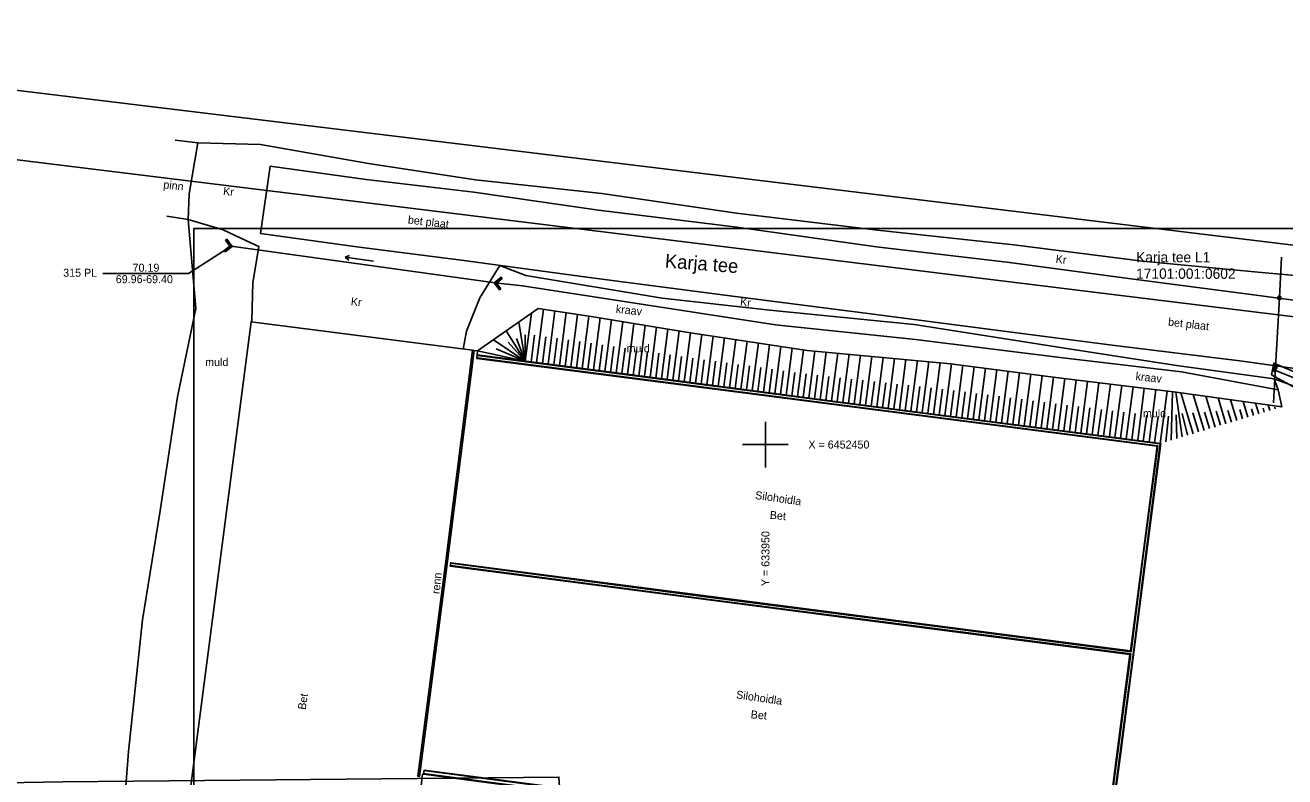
# Model space of a CAD drawing. Extents: x 633784 to 635283, y 6452161 to 6453247.
# Drawn here: x 633885.3 to 633995.4, y 6452421 to 6452486.7 of the extents above; entities that cross this region are included whole.
import ezdxf

# ---------------------------------------------------------------- set-up
doc = ezdxf.new("R2010")
doc.units = 0
for name, color, linetype in [('AED', 7, 'Continuous'), ('HALJASTUS', 7, 'Continuous'), ('MOOTKOOD', 7, 'Continuous'), ('MOOTKORG-EH2000', 7, 'Continuous'), ('MOOTMPUNKT', 7, 'Continuous'), ('MOOTNR', 7, 'Continuous'), ('MOOTPIIR', 7, 'Continuous'), ('MPKAABEL', 7, 'Continuous'), ('PIIR', 7, 'Continuous'), ('RAJATIS', 7, 'Continuous'), ('RELJEEF', 7, 'Continuous'), ('TEE', 7, 'Continuous'), ('TRUUP', 7, 'Continuous'), ('VEEKOGU', 7, 'Continuous'), ('VORK', 7, 'Continuous'), ('VORMISTUS', 7, 'Continuous')]:
    doc.layers.add(name, color=color, linetype=linetype)

msp = doc.modelspace()

# ---------------------------------------------------------------- linework, layer by layer
at = {"layer": 'AED'}
for p, q in [((633995.15, 6452466.38), (633994.95, 6452462.83)), ((633994.95, 6452462.83), (633994.61, 6452456.78)), ((633994.82, 6452462.72), (633994.84, 6452462.96)), ((633994.82, 6452462.72), (633995.07, 6452462.7)), ((633994.84, 6452462.96), (633995.09, 6452462.95)), ((633995.07, 6452462.7), (633995.09, 6452462.95)), ((633994.61, 6452456.78), (633994.44, 6452453.65)), ((633994.48, 6452456.66), (633994.49, 6452456.91)), ((633994.48, 6452456.66), (633994.73, 6452456.65)), ((633994.49, 6452456.91), (633994.74, 6452456.9)), ((633994.73, 6452456.65), (633994.74, 6452456.9))]:
    msp.add_line(p, q, dxfattribs=at)
at = {"layer": 'HALJASTUS'}
msp.add_lwpolyline([(633899.52, 6452469.67), (633900.17, 6452461.88), (633898.57, 6452454.16), (633897.03, 6452444.02), (633895.51, 6452434.69), (633894.28, 6452423.16), (633893.35, 6452411.02), (633891.58, 6452401.57), (633890.5, 6452396.24), (633888.81, 6452389.4), (633885.76, 6452385.98)], dxfattribs=at)
at = {"layer": 'MOOTMPUNKT'}
for centre in [(633994.95, 6452462.83), (633994.54, 6452456.5), (633994.61, 6452456.78)]:
    msp.add_circle(centre, 0.1, dxfattribs=at)
at = {"layer": 'MOOTPIIR'}
msp.add_lwpolyline([(633998.38, 6452453.86), (633994.25, 6452456.1), (633994.47, 6452457.12), (633997.7, 6452455.75)], dxfattribs=at)
at = {"layer": 'MPKAABEL'}
msp.add_lwpolyline([(633994.6, 6452456.48), (633996.61, 6452455.69)], dxfattribs=at)
msp.add_lwpolyline([(633994.6, 6452456.48), (633996.61, 6452455.69)], dxfattribs=at)
at = {"layer": 'PIIR'}
for points in [[(633811.07, 6452489.91), (633807.91, 6452485.09), (633823.6, 6452482.37), (634003.4, 6452460.28), (634003.63, 6452466.53)], [(633996.52, 6452334.99), (634003.4, 6452460.28), (633823.6, 6452482.37), (633807.91, 6452485.09), (633784.94, 6452450.12), (633784, 6452418.56), (633787.19, 6452418.75), (633888.54, 6452420.51), (633931.94, 6452420.93), (633935.03, 6452376.26), (633962.66, 6452376.31), (633959.15, 6452338.55)]]:
    msp.add_lwpolyline(points, close=True, dxfattribs=at)
at = {"layer": 'RAJATIS'}
for points in [[(633924.38, 6452458.24), (633905.02, 6452460.73), (633894.76, 6452381.83), (633914.11, 6452379.25)], [(633924.53, 6452458.22), (633922.16, 6452439.56), (633919.75, 6452420.98), (633919.6, 6452421), (633922.01, 6452439.58), (633924.38, 6452458.24), (633924.53, 6452458.22)], [(633924.53, 6452458.22), (633924.83, 6452458.18), (633924.79, 6452457.83)], [(633984.59, 6452450.1), (633983.33, 6452440.46), (633982.23, 6452431.85), (633981.02, 6452422.64), (633979.81, 6452413.43), (633926.04, 6452420.41), (633920.09, 6452421.18), (633920.14, 6452421.53), (633938.82, 6452419.11), (633960.74, 6452416.25), (633979.56, 6452413.8), (633980.71, 6452422.68), (633981.88, 6452431.64), (633961.61, 6452434.27), (633943.91, 6452436.58), (633922.44, 6452439.37), (633922.47, 6452439.67), (633981.92, 6452431.96), (633984.26, 6452449.85), (633924.75, 6452457.53), (633924.79, 6452457.83), (633940.83, 6452455.76), (633956.76, 6452453.69), (633984.59, 6452450.1)], [(633924.78, 6452457.78), (633940.82, 6452455.71), (633956.75, 6452453.64), (633984.53, 6452450.05), (633983.28, 6452440.46), (633982.18, 6452431.86), (633980.97, 6452422.65), (633979.77, 6452413.48), (633926.05, 6452420.46), (633920.1, 6452421.23)], [(633922.46, 6452439.62), (633944.77, 6452436.7), (633965.02, 6452434.08), (633981.98, 6452431.88), (633983.08, 6452440.49), (633984.31, 6452449.88), (633956.73, 6452453.44), (633940.8, 6452455.51), (633924.76, 6452457.59)], [(633920.13, 6452421.49), (633940, 6452418.89), (633960.57, 6452416.23), (633979.6, 6452413.72), (633980.77, 6452422.68), (633981.97, 6452431.69), (633963.72, 6452434.06), (633943.96, 6452436.61), (633922.45, 6452439.42)], [(633919.42, 6452416.18), (633920.01, 6452421.19), (633920.09, 6452421.18)]]:
    msp.add_lwpolyline(points, dxfattribs=at)
at = {"layer": 'RELJEEF'}
for p, q in [((633929.54, 6452461.49), (633929, 6452457.29)), ((633930.6, 6452461.83), (633929.99, 6452457.16)), ((633931.59, 6452461.68), (633930.99, 6452457.03)), ((633932.58, 6452461.53), (633931.98, 6452456.9)), ((633928.44, 6452460.71), (633929, 6452457.29)), ((633933.56, 6452461.38), (633932.97, 6452456.78)), ((633934.55, 6452461.23), (633933.96, 6452456.65)), ((633935.54, 6452461.07), (633934.95, 6452456.52)), ((633936.53, 6452460.9), (633935.94, 6452456.39)), ((633937.52, 6452460.74), (633936.94, 6452456.26)), ((633938.5, 6452460.58), (633937.93, 6452456.13)), ((633939.49, 6452460.42), (633938.92, 6452456.01)), ((633927.33, 6452459.93), (633929, 6452457.29)), ((633928.23, 6452459.28), (633929, 6452457.29)), ((633928.98, 6452459.6), (633929, 6452457.29)), ((633929.8, 6452459.55), (633929.5, 6452457.22)), ((633930.79, 6452459.42), (633930.49, 6452457.1)), ((633931.78, 6452459.29), (633931.48, 6452456.97)), ((633940.48, 6452460.26), (633939.91, 6452455.88)), ((633941.47, 6452460.09), (633940.9, 6452455.75)), ((633942.46, 6452459.93), (633941.9, 6452455.62)), ((633943.44, 6452459.77), (633942.89, 6452455.49)), ((633944.43, 6452459.62), (633943.88, 6452455.36)), ((633945.42, 6452459.47), (633944.87, 6452455.23)), ((633946.41, 6452459.33), (633945.86, 6452455.11)), ((633924.83, 6452458.18), (633929, 6452457.29)), ((633926.22, 6452459.15), (633929, 6452457.29)), ((633926.45, 6452458.38), (633929, 6452457.29)), ((633927.49, 6452458.96), (633929, 6452457.29)), ((633932.77, 6452459.15), (633932.47, 6452456.84)), ((633933.76, 6452459.01), (633933.47, 6452456.71)), ((633934.75, 6452458.87), (633934.46, 6452456.58)), ((633935.74, 6452458.72), (633935.45, 6452456.46)), ((633936.73, 6452458.58), (633936.44, 6452456.33)), ((633937.72, 6452458.43), (633937.43, 6452456.2)), ((633938.71, 6452458.28), (633938.42, 6452456.07)), ((633939.7, 6452458.14), (633939.42, 6452455.94)), ((633947.4, 6452459.18), (633946.85, 6452454.98)), ((633948.39, 6452459.03), (633947.84, 6452454.85)), ((633949.38, 6452458.88), (633948.84, 6452454.72)), ((633950.37, 6452458.73), (633949.83, 6452454.59)), ((633951.36, 6452458.58), (633950.82, 6452454.46)), ((633952.34, 6452458.43), (633951.81, 6452454.33)), ((633953.33, 6452458.28), (633952.8, 6452454.2)), ((633954.33, 6452458.17), (633953.79, 6452454.07)), ((633940.69, 6452457.99), (633940.41, 6452455.81)), ((633941.68, 6452457.85), (633941.4, 6452455.69)), ((633942.67, 6452457.7), (633942.39, 6452455.56)), ((633943.66, 6452457.56), (633943.38, 6452455.43)), ((633944.65, 6452457.42), (633944.37, 6452455.3)), ((633945.64, 6452457.29), (633945.37, 6452455.17)), ((633946.63, 6452457.15), (633946.36, 6452455.04)), ((633947.62, 6452457.01), (633947.35, 6452454.91)), ((633955.32, 6452458.08), (633954.79, 6452453.94)), ((633956.32, 6452457.98), (633955.78, 6452453.82)), ((633957.31, 6452457.89), (633956.77, 6452453.69)), ((633958.31, 6452457.8), (633957.76, 6452453.56)), ((633959.31, 6452457.71), (633958.75, 6452453.43)), ((633960.3, 6452457.62), (633959.75, 6452453.3)), ((633961.3, 6452457.52), (633960.74, 6452453.17)), ((633962.29, 6452457.43), (633961.73, 6452453.05)), ((633963.29, 6452457.34), (633962.72, 6452452.92)), ((633964.29, 6452457.25), (633963.71, 6452452.79)), ((633965.28, 6452457.15), (633964.7, 6452452.66)), ((633966.28, 6452457.06), (633965.7, 6452452.53)), ((633948.61, 6452456.87), (633948.34, 6452454.78)), ((633949.6, 6452456.73), (633949.33, 6452454.65)), ((633950.59, 6452456.59), (633950.32, 6452454.53)), ((633951.58, 6452456.45), (633951.32, 6452454.4)), ((633952.57, 6452456.31), (633952.31, 6452454.27)), ((633953.56, 6452456.18), (633953.3, 6452454.14)), ((633954.56, 6452456.07), (633954.29, 6452454.01)), ((633955.55, 6452455.95), (633955.28, 6452453.88)), ((633967.27, 6452456.93), (633966.69, 6452452.41)), ((633968.26, 6452456.8), (633967.68, 6452452.28)), ((633969.25, 6452456.67), (633968.67, 6452452.15)), ((633970.25, 6452456.54), (633969.66, 6452452.02)), ((633971.24, 6452456.41), (633970.65, 6452451.89)), ((633972.23, 6452456.28), (633971.65, 6452451.77)), ((633973.22, 6452456.15), (633972.64, 6452451.64)), ((633974.21, 6452456.02), (633973.63, 6452451.51)), ((633975.2, 6452455.89), (633974.62, 6452451.38)), ((633956.55, 6452455.84), (633956.27, 6452453.75)), ((633957.54, 6452455.73), (633957.27, 6452453.62)), ((633958.53, 6452455.62), (633958.26, 6452453.49)), ((633959.53, 6452455.51), (633959.25, 6452453.37)), ((633960.52, 6452455.4), (633960.24, 6452453.24)), ((633961.51, 6452455.29), (633961.23, 6452453.11)), ((633962.51, 6452455.18), (633962.22, 6452452.98)), ((633963.5, 6452455.07), (633963.22, 6452452.85)), ((633964.5, 6452454.96), (633964.21, 6452452.73)), ((633965.49, 6452454.85), (633965.2, 6452452.6)), ((633976.2, 6452455.76), (633975.61, 6452451.25)), ((633977.19, 6452455.64), (633976.61, 6452451.13)), ((633978.18, 6452455.52), (633977.6, 6452451)), ((633979.17, 6452455.4), (633978.59, 6452450.87)), ((633980.17, 6452455.28), (633979.58, 6452450.74)), ((633981.16, 6452455.16), (633980.57, 6452450.61)), ((633982.15, 6452455.04), (633981.56, 6452450.49)), ((633983.14, 6452454.91), (633982.56, 6452450.36)), ((633984.14, 6452454.79), (633983.55, 6452450.23)), ((633966.48, 6452454.73), (633966.19, 6452452.47)), ((633967.48, 6452454.6), (633967.18, 6452452.34)), ((633968.47, 6452454.47), (633968.18, 6452452.21)), ((633969.46, 6452454.34), (633969.17, 6452452.09)), ((633970.45, 6452454.22), (633970.16, 6452451.96)), ((633971.44, 6452454.09), (633971.15, 6452451.83)), ((633972.43, 6452453.96), (633972.14, 6452451.7)), ((633973.42, 6452453.83), (633973.13, 6452451.57)), ((633974.42, 6452453.7), (633974.13, 6452451.45)), ((633985.13, 6452454.67), (633984.54, 6452450.1)), ((633985.61, 6452454.61), (633985.5, 6452450.37)), ((633985.89, 6452454.58), (633986.46, 6452450.66)), ((633986.33, 6452454.52), (633987.41, 6452450.95)), ((633987.42, 6452454.37), (633988.37, 6452451.24)), ((633988.51, 6452454.22), (633989.33, 6452451.53)), ((633989.6, 6452454.07), (633990.28, 6452451.82)), ((633990.69, 6452453.92), (633991.24, 6452452.11)), ((633991.78, 6452453.77), (633992.2, 6452452.4)), ((633975.41, 6452453.57), (633975.12, 6452451.32)), ((633976.4, 6452453.45), (633976.11, 6452451.19)), ((633977.39, 6452453.32), (633977.1, 6452451.06)), ((633978.38, 6452453.2), (633978.09, 6452450.93)), ((633979.38, 6452453.07), (633979.08, 6452450.81)), ((633980.37, 6452452.95), (633980.08, 6452450.68)), ((633981.36, 6452452.82), (633981.07, 6452450.55)), ((633982.35, 6452452.7), (633982.06, 6452450.42)), ((633985.93, 6452452.6), (633985.98, 6452450.52)), ((633986.44, 6452452.72), (633986.93, 6452450.81)), ((633987.38, 6452452.77), (633987.89, 6452451.1)), ((633988.41, 6452452.84), (633988.85, 6452451.39)), ((633989.43, 6452452.91), (633989.8, 6452451.68)), ((633990.45, 6452452.98), (633990.76, 6452451.97)), ((633991.48, 6452453.05), (633991.72, 6452452.26)), ((633992.5, 6452453.12), (633992.68, 6452452.55)), ((633992.87, 6452453.62), (633993.15, 6452452.69)), ((633993.53, 6452453.19), (633993.63, 6452452.84)), ((633993.96, 6452453.47), (633994.11, 6452452.98)), ((633994.55, 6452453.26), (633994.59, 6452453.13)), ((633995.05, 6452453.32), (633995.07, 6452453.27)), ((633983.35, 6452452.57), (633983.05, 6452450.29)), ((633984.34, 6452452.45), (633984.04, 6452450.17)), ((633985.24, 6452452.48), (633985.02, 6452450.23))]:
    msp.add_line(p, q, dxfattribs=at)
at = {"layer": 'TEE'}
for p, q in [((633900.35, 6452476.37), (633898.37, 6452476.6)), ((633899.52, 6452469.67), (633897.64, 6452469.97))]:
    msp.add_line(p, q, dxfattribs=at)
for points in [[(633899.52, 6452469.67), (633899.6, 6452471.92), (633900.35, 6452476.37), (633905.83, 6452476.22), (633915.29, 6452474.57), (633924.64, 6452473.15), (633935.69, 6452471.95), (633947.48, 6452470.22), (633959.81, 6452468.73), (633971.72, 6452467.47), (633982.99, 6452466.04), (633993.39, 6452465.04), (633998.65, 6452464.58), (634002.7, 6452464.97), (634004.14, 6452465.45), (634005.71, 6452465.97)], [(633905.84, 6452468.44), (633906.67, 6452474.33), (633915.09, 6452473.16), (633924.51, 6452472.05), (633935.4, 6452470.49), (633947.49, 6452469.01), (633959.71, 6452467.29), (633971.34, 6452465.91), (633981.32, 6452464.57), (633992.24, 6452463.16), (634002.12, 6452461.84), (634001.72, 6452459.01), (634001.31, 6452455.96), (633991.48, 6452457.32), (633980.56, 6452458.65), (633970.63, 6452459.95), (633958.76, 6452461.48), (633946.46, 6452463.06), (633934.81, 6452464.57), (633923.63, 6452466.08), (633914.27, 6452467.29), (633905.84, 6452468.44)], [(633905.02, 6452460.73), (633905.08, 6452460.85), (633905.17, 6452464.14), (633905.68, 6452467.32), (633904.61, 6452467.82), (633902.57, 6452468.76), (633899.52, 6452469.67)], [(633923.55, 6452458.34), (633923.85, 6452459.92), (633925.03, 6452462.82), (633926.76, 6452465.64), (633929.05, 6452464.77), (633940.96, 6452462.8), (633950.38, 6452461.75), (633963.01, 6452460.49), (633975.99, 6452458.46), (633985.94, 6452456.92), (633994.49, 6452455.75), (633997.03, 6452454.81), (633998.88, 6452454.56), (634000.5, 6452453.61), (634001.75, 6452452.6), (634003.22, 6452450.19), (634004.42, 6452448.21)]]:
    msp.add_lwpolyline(points, dxfattribs=at)
at = {"layer": 'TRUUP'}
for p, q in [((633902.66, 6452466.97), (633903.16, 6452467.35)), ((633902.66, 6452466.97), (633902.96, 6452467.03)), ((633902.66, 6452466.97), (633902.74, 6452466.86)), ((633902.67, 6452466.95), (633902.92, 6452466.99)), ((633902.69, 6452466.93), (633902.88, 6452466.96)), ((633902.7, 6452466.92), (633903.26, 6452467.34)), ((633902.7, 6452467), (633903.01, 6452467.06)), ((633902.71, 6452466.9), (633902.83, 6452466.93)), ((633902.74, 6452466.86), (633903.36, 6452467.32)), ((633902.74, 6452467.04), (633903.05, 6452467.09)), ((633902.78, 6452467.86), (633902.9, 6452467.95)), ((633903.16, 6452467.35), (633902.78, 6452467.86)), ((633902.79, 6452467.86), (633902.94, 6452467.89)), ((633902.79, 6452467.07), (633903.1, 6452467.13)), ((633902.8, 6452467.84), (633902.96, 6452467.86)), ((633902.82, 6452467.89), (633902.93, 6452467.91)), ((633902.82, 6452467.81), (633902.98, 6452467.84)), ((633902.83, 6452467.1), (633903.14, 6452467.16)), ((633903.26, 6452467.34), (633902.84, 6452467.91)), ((633902.84, 6452467.79), (633902.99, 6452467.82)), ((633902.85, 6452467.77), (633903.01, 6452467.8)), ((633902.86, 6452467.92), (633902.91, 6452467.93)), ((633902.87, 6452467.75), (633903.03, 6452467.77)), ((633902.88, 6452467.14), (633903.19, 6452467.19)), ((633902.89, 6452467.72), (633903.04, 6452467.75)), ((633903.36, 6452467.32), (633902.9, 6452467.95)), ((633902.9, 6452467.7), (633903.06, 6452467.73)), ((633902.92, 6452467.68), (633903.08, 6452467.71)), ((633902.92, 6452467.17), (633903.23, 6452467.23)), ((633902.94, 6452467.66), (633903.09, 6452467.68)), ((633902.95, 6452467.63), (633903.11, 6452467.66)), ((633902.96, 6452467.2), (633903.28, 6452467.26)), ((633902.97, 6452467.61), (633903.13, 6452467.64)), ((633902.99, 6452467.59), (633903.15, 6452467.62)), ((633903, 6452467.57), (633903.16, 6452467.59)), ((633903.01, 6452467.24), (633903.32, 6452467.29)), ((633903.02, 6452467.54), (633903.18, 6452467.57)), ((633903.04, 6452467.52), (633903.2, 6452467.55)), ((633903.05, 6452467.27), (633903.36, 6452467.33)), ((633903.06, 6452467.5), (633903.21, 6452467.53)), ((633903.07, 6452467.48), (633903.23, 6452467.5)), ((633903.09, 6452467.45), (633903.25, 6452467.48)), ((633903.1, 6452467.3), (633903.35, 6452467.35)), ((633903.11, 6452467.43), (633903.26, 6452467.46)), ((633903.12, 6452467.41), (633903.28, 6452467.44)), ((633903.14, 6452467.39), (633903.3, 6452467.42)), ((633903.14, 6452467.34), (633903.33, 6452467.37)), ((633903.16, 6452467.36), (633903.31, 6452467.39)), ((633903.26, 6452467.34), (633926.37, 6452464.13)), ((633902.72, 6452466.88), (633902.79, 6452466.89)), ((633913.63, 6452466.53), (633913.24, 6452466.37)), ((633915.72, 6452466.03), (633913.24, 6452466.37)), ((633913.57, 6452466.12), (633913.24, 6452466.37)), ((633926.88, 6452464.62), (633926.27, 6452464.15)), ((633926.58, 6452464.21), (633926.27, 6452464.15)), ((633926.27, 6452464.15), (633926.75, 6452463.53)), ((633926.53, 6452464.17), (633926.29, 6452464.12)), ((633926.49, 6452464.14), (633926.3, 6452464.1)), ((633926.62, 6452464.24), (633926.31, 6452464.18)), ((633926.48, 6452464.11), (633926.32, 6452464.08)), ((633926.49, 6452464.09), (633926.34, 6452464.06)), ((633926.66, 6452464.27), (633926.35, 6452464.21)), ((633926.51, 6452464.07), (633926.35, 6452464.04)), ((633926.93, 6452464.57), (633926.37, 6452464.13)), ((633926.37, 6452464.13), (633926.8, 6452463.58)), ((633926.53, 6452464.04), (633926.37, 6452464.01)), ((633926.55, 6452464.02), (633926.39, 6452463.99)), ((633926.71, 6452464.31), (633926.4, 6452464.25)), ((633926.56, 6452464), (633926.41, 6452463.97)), ((633926.58, 6452463.98), (633926.42, 6452463.95)), ((633926.75, 6452464.34), (633926.44, 6452464.28)), ((633926.6, 6452463.96), (633926.44, 6452463.92)), ((633926.61, 6452463.93), (633926.46, 6452463.9)), ((633926.97, 6452464.51), (633926.47, 6452464.12)), ((633926.47, 6452464.12), (633926.86, 6452463.62)), ((633926.63, 6452463.91), (633926.47, 6452463.88)), ((633926.8, 6452464.38), (633926.49, 6452464.32)), ((633926.65, 6452463.89), (633926.49, 6452463.86)), ((633926.67, 6452463.87), (633926.51, 6452463.84)), ((633926.84, 6452464.41), (633926.53, 6452464.35)), ((633926.68, 6452463.84), (633926.53, 6452463.81)), ((633926.7, 6452463.82), (633926.54, 6452463.79)), ((633926.72, 6452463.8), (633926.56, 6452463.77)), ((633926.88, 6452464.44), (633926.57, 6452464.38)), ((633926.73, 6452463.78), (633926.58, 6452463.75)), ((633926.75, 6452463.76), (633926.59, 6452463.73)), ((633926.77, 6452463.73), (633926.61, 6452463.7)), ((633926.93, 6452464.48), (633926.62, 6452464.42)), ((633926.79, 6452463.71), (633926.63, 6452463.68)), ((633926.8, 6452463.69), (633926.65, 6452463.66)), ((633926.97, 6452464.51), (633926.66, 6452464.45)), ((633926.82, 6452463.67), (633926.66, 6452463.64)), ((633926.84, 6452463.65), (633926.68, 6452463.61)), ((633926.85, 6452463.62), (633926.7, 6452463.59)), ((633926.95, 6452464.53), (633926.71, 6452464.49)), ((633926.94, 6452464.56), (633926.75, 6452464.52)), ((633926.86, 6452463.62), (633926.75, 6452463.53)), ((633926.92, 6452464.58), (633926.79, 6452464.55)), ((633926.9, 6452464.6), (633926.84, 6452464.59)), ((633926.97, 6452464.51), (633926.88, 6452464.62)), ((633926.82, 6452463.59), (633926.72, 6452463.57)), ((633926.78, 6452463.56), (633926.73, 6452463.55))]:
    msp.add_line(p, q, dxfattribs=at)
msp.add_lwpolyline([(633892.06, 6452464.95), (633899.53, 6452464.95), (633903.26, 6452467.34)], dxfattribs=at)
at = {"layer": 'VEEKOGU'}
for points in [[(633994.86, 6452454.78), (633986.39, 6452456.35), (633976, 6452457.59), (633963.14, 6452459.19), (633950.87, 6452460.46), (633928.76, 6452463.88), (633926.37, 6452464.13)], [(633924.83, 6452458.18), (633930.13, 6452461.9), (633934.76, 6452461.19), (633943.06, 6452459.83), (633953.66, 6452458.23), (633966.18, 6452457.07), (633975.63, 6452455.83), (633985.93, 6452454.58), (633995.17, 6452453.3), (633994.86, 6452454.78), (633994.49, 6452455.75)]]:
    msp.add_lwpolyline(points, dxfattribs=at)
at = {"layer": 'VORK'}
for p, q in [((633950, 6452452), (633950, 6452448)), ((633948, 6452450), (633952, 6452450))]:
    msp.add_line(p, q, dxfattribs=at)
at = {"layer": 'VORMISTUS'}
msp.add_lwpolyline([(634094.06, 6452468.88), (634094.06, 6452328.25), (633900.01, 6452328.25), (633900.01, 6452468.88)], close=True, dxfattribs=at)

# ---------------------------------------------------------------- texts
at = {"layer": 'HALJASTUS'}
for p in [(633937.86, 6452458.06), (633901, 6452456.86), (633983.02, 6452452.38)]:
    msp.add_text('muld', height=0.7, dxfattribs=at).set_placement(p)
at = {"layer": 'MOOTKOOD'}
for s, p in [('vp', (633994.95, 6452462.88)), ('51', (633994.54, 6452456.55)), ('vp', (633994.61, 6452456.83))]:
    msp.add_text(s, height=0.05, dxfattribs=at).set_placement(p)
at = {"layer": 'MOOTKORG-EH2000'}
for s, p in [('73.20', (633994.95, 6452462.81)), ('73.07', (633994.54, 6452456.48)), ('73.18', (633994.61, 6452456.76))]:
    msp.add_text(s, height=0.05, dxfattribs=at).set_placement(p)
at = {"layer": 'MOOTNR'}
for s, p in [('95', (633994.95, 6452462.73)), ('97', (633994.54, 6452456.4)), ('96', (633994.61, 6452456.68))]:
    msp.add_text(s, height=0.05, dxfattribs=at).set_placement(p)
at = {"layer": 'PIIR'}
for s, p in [('Karja tee L1', (633982.42, 6452465.93)), ('17101:001:0602', (633982.42, 6452464.49))]:
    msp.add_text(s, height=0.9, dxfattribs=at).set_placement(p)
at = {"layer": 'RAJATIS'}
for s, rotation, p in [('Silohoidla', 351.8834, (633949.07, 6452445.25)), ('Bet', 354.9319, (633950.36, 6452443.51)), ('renn', 84.6676, (633921.51, 6452436.91)), ('Silohoidla', 351.8834, (633947.4, 6452427.81)), ('Bet', 81.2796, (633909.78, 6452426.78)), ('Bet', 354.9319, (633948.69, 6452426.07))]:
    msp.add_text(s, height=0.7, rotation=rotation, dxfattribs=at).set_placement(p)
at = {"layer": 'TEE'}
for s, height, rotation, p in [('pinn', 0.7, 353.5533, (633897.31, 6452472.4)), ('Kr', 0.7, 353.5533, (633902.54, 6452471.83)), ('bet plaat', 0.7, 353.5533, (633918.7, 6452469.32)), ('Karja tee', 1.2, 355.5444, (633941.18, 6452465.48)), ('Kr', 0.7, 353.5533, (633975.36, 6452465.89)), ('Kr', 0.7, 353.5533, (633913.71, 6452462.18)), ('Kr', 0.7, 353.5533, (633947.76, 6452462.15)), ('bet plaat', 0.7, 353.5533, (633985.19, 6452460.39))]:
    msp.add_text(s, height=height, rotation=rotation, dxfattribs=at).set_placement(p)
at = {"layer": 'TRUUP'}
for s, p in [('70.19', (633894.65, 6452465.11)), ('315 PL', (633888.58, 6452464.67)), ('69.96-69.40', (633893.18, 6452464.11))]:
    msp.add_text(s, height=0.7, dxfattribs=at).set_placement(p)
at = {"layer": 'VEEKOGU'}
for p in [(633936.89, 6452461.52), (633982.35, 6452455.64)]:
    msp.add_text('kraav', height=0.7, rotation=353.9115, dxfattribs=at).set_placement(p)
at = {"layer": 'VORK'}
msp.add_text(' X = 6452450', height=0.7, dxfattribs=at).set_placement((633953.5, 6452449.65))
msp.add_text(' Y = 633950', height=0.7, rotation=90, dxfattribs=at).set_placement((633950.35, 6452437.36))

doc.saveas('drawing.dxf')
